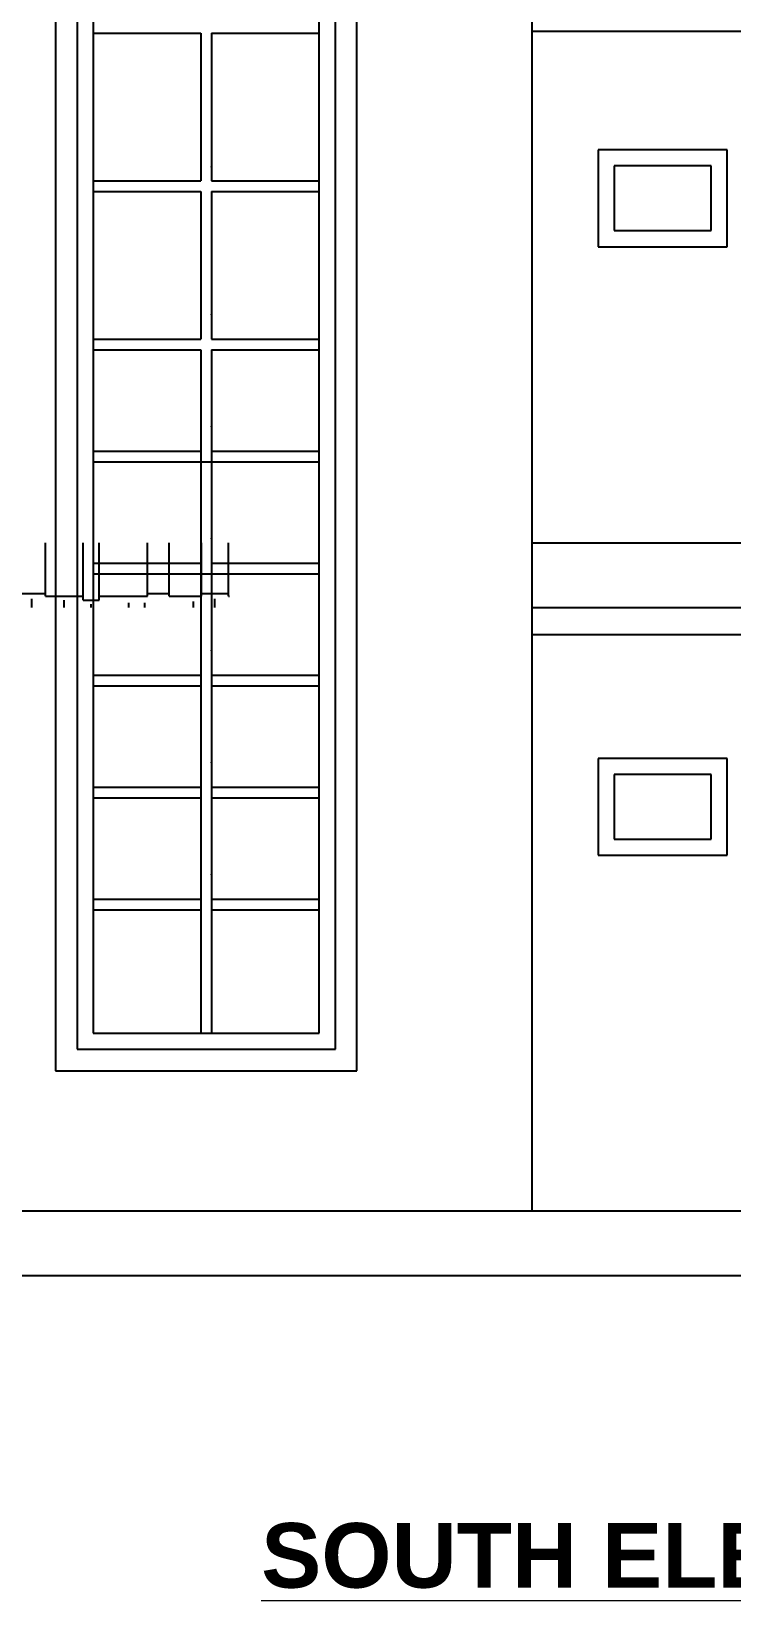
# Model space of a CAD drawing. Header units: inches. Extents: x 1397 to 20304, y -27267 to -746.
# Drawn here: x 2852.6 to 2982.6, y -9415.6 to -9124.2 of the extents above; entities that cross this region are included whole.
import ezdxf

# ---------------------------------------------------------------- set-up
doc = ezdxf.new("R2010")
doc.units = ezdxf.units.IN
doc.header["$LTSCALE"] = 17
doc.header["$MEASUREMENT"] = 0
doc.layers.add('OUTLINE', color=1, linetype='Continuous', lineweight=25)
doc.layers.add('TEXT', color=231, linetype='Continuous', lineweight=20)

msp = doc.modelspace()

# ---------------------------------------------------------------- hatches: boundary and pattern name
at = {"layer": 'OUTLINE'}
h = msp.add_hatch(dxfattribs=at)
h.set_pattern_fill('AR-RSHKE', color=8)
h.set_pattern_definition([(0, (3813.159, -6517.052), (25.5, 12), [6, -5, 7, -3, 9, -4]), (0, (3819.159, -6516.552), (25.5, 12), [5, -19, 4, -6]), (0, (3831.159, -6517.802), (25.5, 12), [3, -31]), (90, (3813.159, -6517.052), (-8.5, 12), [11.5, -36.5]), (90, (3819.159, -6517.052), (-8.5, 12), [11.25, -36.75]), (90, (3824.159, -6517.052), (-8.5, 12), [10.5, -37.5]), (90, (3831.159, -6517.802), (-8.5, 12), [11.5, -36.5]), (90, (3834.159, -6517.802), (-8.5, 12), [11.5, -36.5]), (90, (3843.159, -6517.052), (-8.5, 12), [11, -37])])
h.paths.add_polyline_path([(2882.27, -9231.16), (2882.27, -9231.16), (2887.94, -9231.16), (2888.54, -9231.16), (2889.37, -9231.16), (2889.37, -9226.35), (2889.37, -9219.16), (2844.37, -9219.16), (2844.37, -9231.16)])

# ---------------------------------------------------------------- linework, layer by layer
for p, q in [((2945.55, -8907.16), (2945.55, -9343.16)), ((2857.05, -8947.85), (2857.05, -9317.16)), ((2861.05, -8948.11), (2861.05, -9313.16)), ((2909.05, -9313.16), (2909.05, -8948.11)), ((2913.05, -9317.16), (2913.05, -8947.85)), ((2984.6, -9124.18), (2945.55, -9124.18)), ((2945.55, -9219.16), (2990.55, -9219.16)), ((2945.55, -9231.16), (2990.55, -9231.16)), ((2945.55, -9236.16), (2984.6, -9236.16)), ((2861.05, -9313.16), (2909.05, -9313.16)), ((2857.05, -9317.16), (2913.05, -9317.16)), ((2819.55, -9343.16), (3132.02, -9343.16)), ((2784.55, -9355.16), (3152.05, -9355.16))]:
    msp.add_line(p, q, dxfattribs=at)
at = {"layer": 'OUTLINE', "color": 7}
for p, q in [((2861.05, -8948.11), (2861.05, -9207.11)), ((2906.05, -9310.16), (2906.05, -8948.11)), ((2909.05, -9207.11), (2909.05, -8948.11)), ((2864.05, -9124.51), (2884.05, -9124.51)), ((2884.05, -9124.51), (2884.05, -9151.91)), ((2886.05, -9124.51), (2886.05, -9151.91)), ((2886.05, -9124.51), (2906.05, -9124.51)), ((2981.83, -9146.16), (2957.83, -9146.16)), ((2957.83, -9146.16), (2957.83, -9164.16)), ((2981.83, -9164.16), (2981.83, -9146.16)), ((2864.05, -9151.91), (2884.05, -9151.91)), ((2886.05, -9151.91), (2906.05, -9151.91)), ((2864.05, -9153.91), (2884.05, -9153.91)), ((2884.05, -9153.91), (2884.05, -9181.31)), ((2886.05, -9153.91), (2886.05, -9181.31)), ((2886.05, -9153.91), (2906.05, -9153.91)), ((2957.83, -9164.16), (2981.83, -9164.16)), ((2864.05, -9181.31), (2884.05, -9181.31)), ((2886.05, -9181.31), (2906.05, -9181.31)), ((2864.05, -9183.31), (2884.05, -9183.31)), ((2884.05, -9183.31), (2884.05, -9204.11)), ((2886.05, -9183.31), (2886.05, -9204.11)), ((2886.05, -9183.31), (2906.05, -9183.31)), ((2864.05, -9202.11), (2884.05, -9202.11)), ((2886.05, -9202.11), (2906.05, -9202.11)), ((2864.05, -9204.11), (2906.05, -9204.11)), ((2864.05, -9204.11), (2884.05, -9204.11)), ((2884.05, -9204.11), (2884.05, -9224.91)), ((2886.05, -9204.11), (2886.05, -9224.91)), ((2886.05, -9204.11), (2906.05, -9204.11)), ((2864.05, -9222.91), (2884.05, -9222.91)), ((2864.05, -9224.91), (2906.05, -9224.91)), ((2864.05, -9224.91), (2884.05, -9224.91)), ((2884.05, -9224.91), (2884.05, -9245.71)), ((2886.05, -9222.91), (2906.05, -9222.91)), ((2886.05, -9224.91), (2886.05, -9245.71)), ((2886.05, -9224.91), (2906.05, -9224.91)), ((2864.05, -9243.71), (2884.05, -9243.71)), ((2864.05, -9245.71), (2884.05, -9245.71)), ((2864.05, -9245.71), (2884.05, -9245.71)), ((2884.05, -9245.71), (2884.05, -9266.51)), ((2886.05, -9243.71), (2906.05, -9243.71)), ((2886.05, -9245.71), (2906.05, -9245.71)), ((2886.05, -9245.71), (2886.05, -9266.51)), ((2886.05, -9245.71), (2906.05, -9245.71)), ((2981.83, -9259.16), (2957.83, -9259.16)), ((2957.83, -9259.16), (2957.83, -9277.16)), ((2981.83, -9277.16), (2981.83, -9259.16)), ((2864.05, -9264.51), (2884.05, -9264.51)), ((2864.05, -9266.51), (2884.05, -9266.51)), ((2864.05, -9266.51), (2884.05, -9266.51)), ((2884.05, -9266.51), (2884.05, -9287.31)), ((2886.05, -9264.51), (2906.05, -9264.51)), ((2886.05, -9266.51), (2906.05, -9266.51)), ((2886.05, -9266.51), (2886.05, -9287.31)), ((2886.05, -9266.51), (2906.05, -9266.51)), ((2957.83, -9277.16), (2981.83, -9277.16)), ((2864.05, -9285.31), (2884.05, -9285.31)), ((2886.05, -9285.31), (2906.05, -9285.31)), ((2864.05, -9287.31), (2884.05, -9287.31)), ((2864.05, -9287.31), (2884.05, -9287.31)), ((2884.05, -9287.31), (2884.05, -9310.16)), ((2886.05, -9287.31), (2906.05, -9287.31)), ((2886.05, -9287.31), (2886.05, -9310.16)), ((2886.05, -9287.31), (2906.05, -9287.31)), ((2864.05, -9310.16), (2906.05, -9310.16)), ((2861.05, -9313.16), (2909.05, -9313.16))]:
    msp.add_line(p, q, dxfattribs=at)
at = {"layer": 'OUTLINE', "color": 253, "true_color": 0x9898cc}
for p, q in [((2864.05, -8948.11), (2864.05, -9310.16)), ((2978.83, -9149.16), (2960.83, -9149.16)), ((2960.83, -9149.16), (2960.83, -9161.16)), ((2978.83, -9161.16), (2978.83, -9149.16)), ((2960.83, -9161.16), (2978.83, -9161.16)), ((2978.83, -9262.16), (2960.83, -9262.16)), ((2960.83, -9262.16), (2960.83, -9274.16)), ((2978.83, -9274.16), (2978.83, -9262.16)), ((2960.83, -9274.16), (2978.83, -9274.16))]:
    msp.add_line(p, q, dxfattribs=at)
at = {"layer": 'OUTLINE', "color": 7}
for p in [(2886.05, -9149.31), (2886.05, -9176.71), (2886.05, -9197.51), (2886.05, -9218.31), (2886.05, -9239.11), (2886.05, -9259.91), (2886.05, -9280.71)]:
    msp.add_point(p, dxfattribs=at)

# ---------------------------------------------------------------- texts
at = {"layer": 'TEXT', "insert": (2974.88, -9401.16), "char_height": 12, "width": 396.2985, "attachment_point": 2}
msp.add_mtext('{\\fArial|b1|i0|c0|p34;\\LSOUTH ELEVATION}', dxfattribs=at)

doc.saveas('drawing.dxf')
